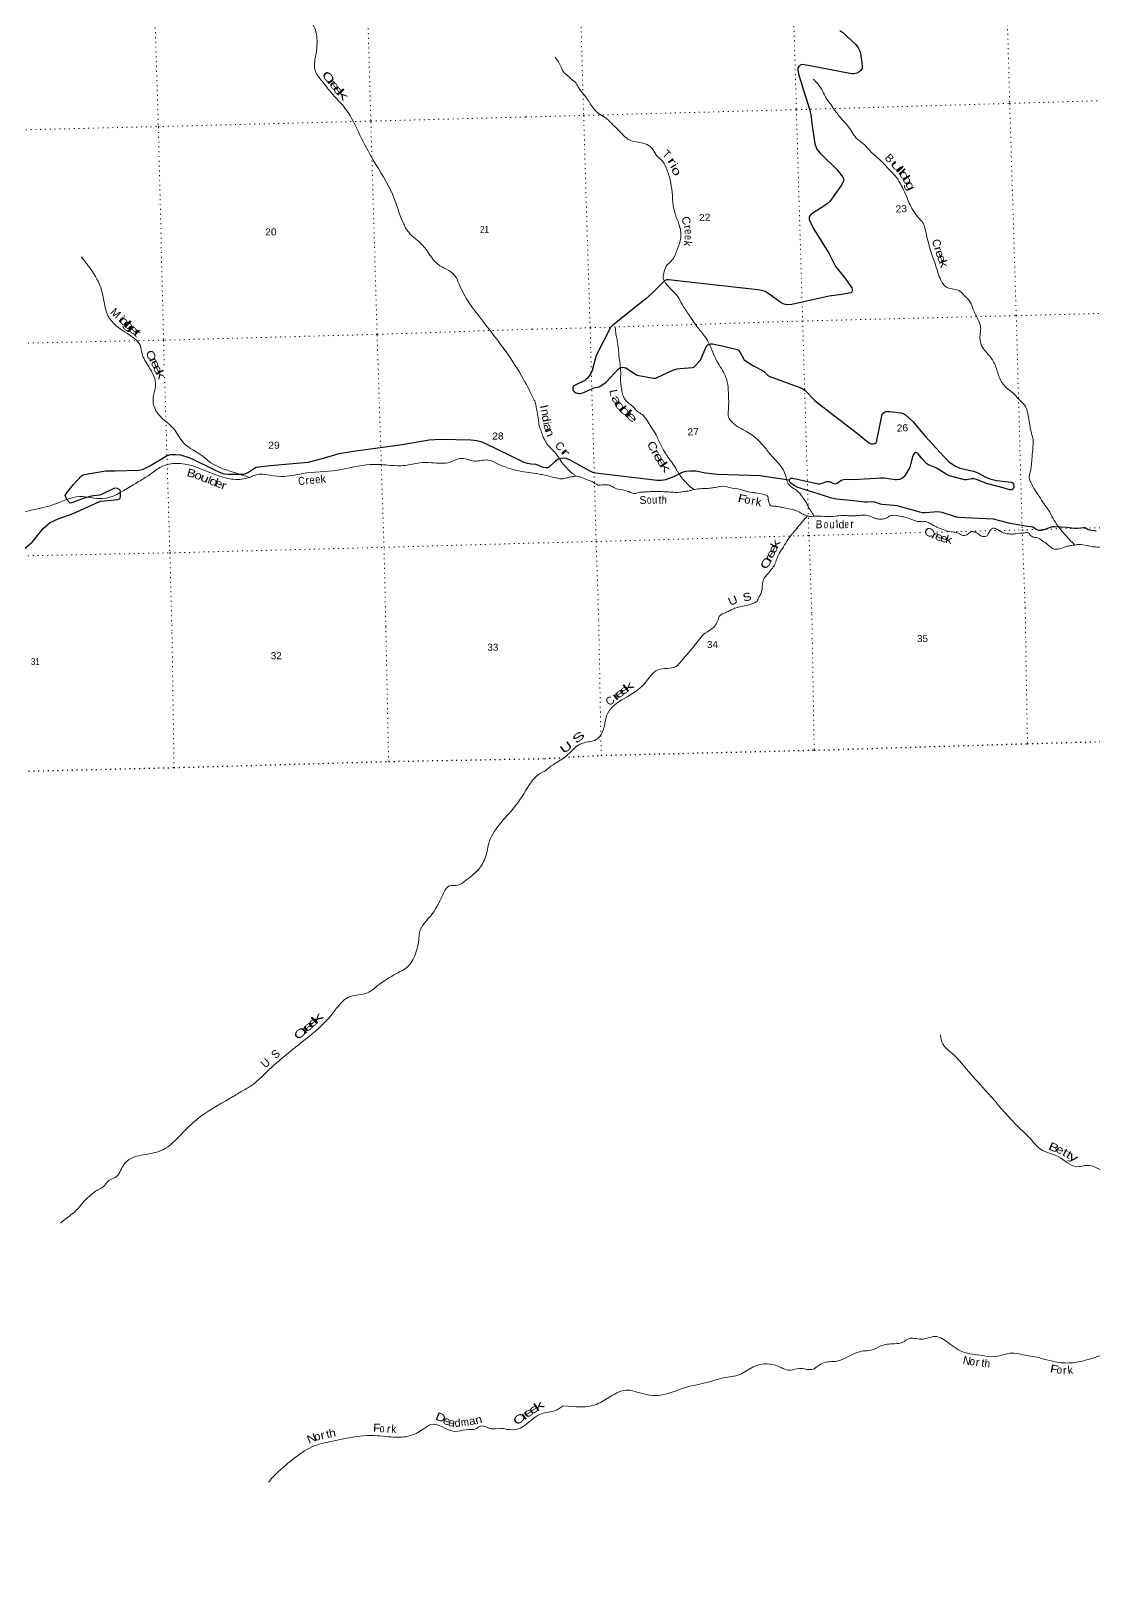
# Model space of a CAD drawing. Header units: feet. Extents: x 485078 to 733631, y 372822 to 564222.
# Drawn here: x 626577 to 653110, y 444537 to 483479 of the extents above; entities that cross this region are included whole.
import ezdxf
from ezdxf.enums import TextEntityAlignment as Align

# ---------------------------------------------------------------- set-up
doc = ezdxf.new("R2010")
doc.units = ezdxf.units.FT
doc.header["$LTSCALE"] = 80
doc.linetypes.add('DOTTED', pattern=[1.5, 0.3, -1.2])
for name, color, linetype, lineweight in [('29', 7, 'Continuous', 25), ('39', 7, 'Continuous', 13), ('41', 7, 'Continuous', 13), ('6', 7, 'DOTTED', 25), ('7', 7, 'DOTTED', 13)]:
    doc.layers.add(name, color=color, linetype=linetype, lineweight=lineweight)

msp = doc.modelspace()

# ---------------------------------------------------------------- linework, layer by layer
at = {"layer": '29'}
for points in [[(646764.74, 483495.25), (646844.21, 483443.43), (647158.85, 483154.11), (647222.59, 483064.33), (647273.65, 482962.65), (647321.06, 482707.22), (647328.93, 482588.24), (647323.61, 482544.62), (647289.6, 482499.55), (647249.21, 482459.53), (647192.87, 482426.56), (647125.9, 482414.85), (647062.62, 482413.94), (646246.16, 482575.1), (645834.37, 482644.39), (645802.5, 482641.41), (645774.86, 482630.78), (645740.84, 482596.74), (645723.84, 482558.45), (645721.71, 482505.26), (645742.49, 482383.31), (645918.56, 481823.74), (646017.23, 481509.66), (646040.73, 481386.91), (646079.85, 481110.78)], [(646079.85, 481110.78), (646142.85, 480666.16), (646166.04, 480599.15), (646195.81, 480535.33), (646280.67, 480428.16), (646699.44, 480011.54), (646844.82, 479832.52), (646865.48, 479780.12), (646861.23, 479729.06), (646805.19, 479626.49), (646516.82, 479227), (646443.21, 479154.44), (646047.63, 478897.06), (646024.66, 478872.79), (646004.47, 478837.7), (645999.15, 478806.84), (646004.41, 478773.73), (646094.13, 478571.84), (646496.19, 477934.11), (646656.39, 477600.16), (646880.95, 477321.83), (647064.08, 477065.78), (647078.08, 477029.44), (647083.39, 477000.72), (647071.7, 476963.49), (647041.15, 476941.39), (646808.38, 476895.93), (646502.55, 476855.07), (645572.61, 476646.99), (645489.98, 476640.14), (645413.45, 476646.52), (645356.04, 476665.67), (645299.28, 476696.61), (644967.06, 476937.46), (644904.28, 476970.94), (644851.13, 476990.09), (644722.8, 477016.77), (642491.85, 477270.14), (642442.41, 477266.65), (642393.51, 477241.12), (642306.31, 477162.25), (642098.89, 476952.25), (641927.66, 476794.51), (641096.68, 476134.9), (641044.09, 476077.27), (640708.08, 475426.57), (640685.3, 475370.12), (640661.41, 475282.65)], [(640661.41, 475282.65), (640584.84, 475002.3), (640553.49, 474927.63), (640517.35, 474872.31), (640468.46, 474812.75), (640433.92, 474781.37), (640399.28, 474754.94), (640126.18, 474614.9), (640111.29, 474602.14), (640102.27, 474588.85), (640098.54, 474574.48), (640102.79, 474525.56), (640120.34, 474493.12), (640142.43, 474471.84), (640177.74, 474446.32), (640201.13, 474436.74), (640232.47, 474431.95), (640270.22, 474429.3), (640299.98, 474430.36), (640342.5, 474439.93), (640375.98, 474452.66), (640605.95, 474562.67), (640658.21, 474579.28), (640758.38, 474594.2), (640801.71, 474615.44), (640933.39, 474711.69), (641236.96, 475037.44), (641268.89, 475061.65), (641300.25, 475076.01), (641342.24, 475081.86), (641382.89, 475078.76), (641408.14, 475071.22), (641424.61, 475064.31), (641688.77, 474892.53), (641713.19, 474882.29), (641751.48, 474872.32), (642116.09, 474809.56), (642147.45, 474809.04), (642171.9, 474811.17), (642192.62, 474818.07), (642618.1, 475014.38), (642665.12, 475030.28), (642707.1, 475039.31), (642778.43, 475050.33), (643093.12, 475073.42), (643122.2, 475086.66), (643149.84, 475107.93), (643287.28, 475262.58), (643309.28, 475303.65), (643428.77, 475592.73), (643449.07, 475623.29), (643473.52, 475645.63), (643504.34, 475660.52), (643536.23, 475669.03), (643560.68, 475671.16), (643591.39, 475669.2), (643863.04, 475611.42), (644205.39, 475528.09), (644235.15, 475513.2), (644252.61, 475494.58), (644275.54, 475466.4), (644380.77, 475269.62), (644411.42, 475239.39), (644608.87, 475119.45), (644834.51, 475002.87), (644883.56, 474966.47), (644964.35, 474885.63), (645019.23, 474849.98), (645798.78, 474567.59), (645866.93, 474528.61), (645902.95, 474501.64), (646144, 474252.79), (646203.77, 474198.5), (647212.03, 473424.49), (647495.25, 473193.42), (647544.18, 473169.93), (647594.15, 473168.86), (647641.98, 473180.56), (647674.9, 473204.01), (647688.75, 473233.75), (647696.19, 473262.47), (647739.38, 473490.06), (647829.06, 473908.12), (647851.47, 473938.06), (647884.34, 473961.3), (647918.35, 473976.2), (647948.11, 473978.32), (648005.57, 473977.76), (648301.02, 473942.16), (648355.9, 473925.74), (648405.2, 473895.36), (648584.78, 473734.53), (648891.96, 473371.21), (649476.03, 472736.1), (649591.48, 472648.73), (649659.51, 472610.43), (649764.8, 472563.92)], [(626403.58, 470544.62), (626600.98, 470714.87), (626876.53, 471051.41), (627048.18, 471202.62), (627249.81, 471296.23), (627626.42, 471425.99), (628253.33, 471715.63), (628315.01, 471733.08), (628737.09, 471778.24), (628786.44, 471795.97), (628802.16, 471815.31), (628807.4, 471865.45), (628805.78, 471989.48), (628792.87, 472018.54), (628734.47, 472057.2), (628687.32, 472064.47), (628640.11, 472053.86), (628348.86, 471909.66), (628282.68, 471890.39), (628075.02, 471865.28), (627872.51, 471801.95), (627592.16, 471691.96), (627560.73, 471687.12), (627539.67, 471697.9), (627470.52, 471780.46), (627427.29, 471876.02), (627465.68, 471948.02), (627629.69, 472153.53), (627829.85, 472368.33), (627878.65, 472395.85), (628044.66, 472426.01), (628443.29, 472493.86), (628669.96, 472491.31), (629265.12, 472507.12), (629352.85, 472524.19), (629556.21, 472627.96), (629975.87, 472878.37), (630062.92, 472901.4), (630189.54, 472905.7), (630304.68, 472896.56), (630490.89, 472838.96), (630599.63, 472794.97), (631116.99, 472533.73), (631298.31, 472456.32), (631395.01, 472422.46), (631512.72, 472414.34), (631874.99, 472410.25), (631919.2, 472423.5), (632006.23, 472464.62), (632151.8, 472562.95), (632198.85, 472584.52), (632542.52, 472624.47), (633494.91, 472712.8), (633878.45, 472812.48), (634265.63, 472926.42), (634621.93, 472988.81), (635843.18, 473154.81), (636511.67, 473266.01), (636798.27, 473289.71), (637558.64, 473271.47), (637701.72, 473251.13), (637805.24, 473227.93), (637907.97, 473185.26), (638880.66, 472710.51), (638959.63, 472686.1), (639061.95, 472668.05), (639171.39, 472661.6)], [(645505.6, 472259.72), (645149.75, 472309.43), (644776.86, 472368.45), (643714.88, 472404.71), (643413.99, 472436.85), (643171.13, 472482.96), (643132.86, 472487.21), (643029.24, 472489.24), (642924.51, 472478.7), (642877.73, 472470.19), (642816.66, 472444.74), (642614.62, 472344.15), (642415.38, 472271.99), (642362.17, 472258.52), (642311.14, 472252.14), (642253.74, 472250.01), (642205.79, 472251.88), (640663.82, 472437.05), (640597.54, 472456.38), (640516.75, 472490.42), (640038.53, 472762.97), (639934.21, 472801.03), (639848.09, 472814.52), (639751.37, 472792.52), (639671.33, 472737.37), (639500.49, 472588.28), (639470.73, 472571.26), (639432.46, 472567), (639364.42, 472579.77), (639171.39, 472661.6)], [(649764.8, 472563.92), (650110.22, 472482.79), (650217.23, 472444.01), (650416.35, 472333.88), (650517.32, 472290.56), (650678.79, 472253.8), (651049.05, 472208.8), (651080.72, 472198.79), (651096.66, 472184.96), (651112.7, 472141.09), (651114.73, 472107.32), (651113.67, 472078.59), (651097.73, 472047.75), (651065.27, 472021.6), (651033.95, 472020.1), (651007.37, 472023.28), (650846.47, 472073.82), (650495.02, 472157.31), (650457.87, 472168.47), (650180.37, 472278.57), (650122.65, 472291.95), (650061.32, 472295.59), (649927.38, 472272.19), (649884.87, 472270.06), (649846.07, 472276.74), (649507.51, 472373.24), (649425.51, 472408.27), (649201.37, 472554.06), (649150.97, 472579.11), (648980.2, 472643.73), (648942.01, 472666.81), (648828.05, 472792.11), (648728.34, 472916.78), (648709.21, 472933.79), (648683.72, 472946.92), (648658.19, 472948.69), (648636.93, 472935.92), (648609.29, 472901.88), (648577.99, 472818.59), (648524.25, 472608.31), (648507.9, 472568.65), (648403.07, 472382.81), (648376.5, 472354.09), (648350.44, 472326.67), (648304.21, 472296.65), (648259.57, 472281.76), (648187.29, 472271.12), (648150.42, 472272.67), (647872.65, 472307.29), (647788.58, 472309.98), (647114.6, 472265.71), (646897.9, 472276.44), (646851.37, 472269.32), (646810.74, 472255.17), (646695.94, 472178.58), (646672.55, 472167.95), (646647.48, 472164.6), (646602.39, 472174.33), (646534.36, 472214.75), (646507.35, 472222.59), (646464.21, 472223.26), (646436.57, 472219), (646294.13, 472167.95), (646262.24, 472161.56), (646224.53, 472164.64), (645593.15, 472304.31), (645571, 472306.3), (645553.23, 472305.16), (645540.47, 472300.91), (645532.59, 472296.33), (645526.41, 472291.61), (645517.29, 472280.47), (645507.27, 472265.02), (645504.95, 472257.64), (645504.33, 472247.72), (645505.75, 472237.96), (645508.59, 472228.58), (645519.98, 472213.76), (645534.1, 472203.05), (645566.27, 472177.71), (645634.02, 472130.72), (645712.68, 472090.3), (645771.45, 472066.22), (646561.21, 471823.37), (646685.89, 471792.5), (647185.32, 471742.35)], [(647185.32, 471742.35), (647385.06, 471718.06), (647450.12, 471715.76), (647585.34, 471724.23), (647638.06, 471718.06), (647777.88, 471670.76), (647827.27, 471662.75), (648122.79, 471639.35), (648192.66, 471625.86), (648758.48, 471469.15), (648833.51, 471454.3), (648904.11, 471451.07), (649203.88, 471474.47), (649271.83, 471473.19), (649314.44, 471463.83), (649673.74, 471348.95), (649729, 471337.34), (650599.12, 471291.93), (650977.81, 471192.75), (651406.1, 471116.16), (651535.08, 471105.37), (651585.13, 471094.38), (651669.02, 471035.16), (651700.91, 471018.14), (651738.42, 471012.76), (651800.83, 471016.02), (651871.18, 471031.22), (652051.71, 471092.6), (652089.97, 471101.11), (652131.18, 471102.24), (652443.58, 471084.8), (652629.99, 471064.95), (652699.08, 471063.89), (652858.54, 471080.91), (652877.14, 471079.33), (652896.81, 471074.53), (652971.22, 471031.98), (653009.02, 471018.79), (653165.84, 470995.95)]]:
    msp.add_lwpolyline(points, dxfattribs=at)
at = {"layer": '39'}
for points in [[(632435.13, 484613.49), (632902.28, 484306.26), (633465.8, 483872.12), (633705.65, 483364.59), (633678.75, 482849.95), (633672.27, 482481.53), (633836.44, 482237.04), (634060.34, 481951.65), (634437.61, 481524.68), (634786.28, 480878.42), (635120.16, 480256.05), (635597.58, 479404.82), (635865.1, 478691.65), (636002.79, 478454.55), (636348.95, 478133.98), (636733.67, 477654.6), (637141.04, 477390.29), (637277.62, 477118.76), (637802.69, 476301.18), (638433.38, 475466.18), (638872.08, 474779.83), (639135.99, 474263.92)], [(639656.58, 482833.14), (639810.63, 482582.5), (639859.98, 482472.63), (639986.27, 482356.68), (640065.06, 482279.91), (640184.92, 482177.93), (640248.56, 482062.37), (640369.8, 481907.88), (640537.78, 481665.69), (640634.2, 481532.79), (640744.12, 481424.49), (640910.54, 481319.68), (641065.79, 481178.21), (641217.21, 481028.55), (641370.8, 480872.88), (641513.14, 480761.38), (641734.94, 480702.47), (642024.43, 480604.9), (642095.2, 480525.9), (642202.51, 480362.97), (642308.08, 480266.68), (642430.48, 480067.77), (642531.53, 479757.15), (642579.88, 479453.24), (642610.95, 479114.53), (642654.32, 478923.67), (642752.15, 478659.45), (642797.4, 478319.09), (642706.25, 478017.62), (642583.49, 477765.86), (642432.11, 477604.3), (642373.94, 477433.03), (642365.72, 477283.27), (642443.81, 477155.96), (642570.89, 477009.71), (642714.34, 476855.8), (642839.17, 476640.78), (642995.04, 476398.27), (643198.77, 476102.44), (643391.03, 475858.86), (643496.53, 475687.8), (643593.46, 475457.91), (643700.33, 475234.34), (643912.18, 474859.9), (643958.28, 474719.64), (643985.79, 474439.44), (643992.87, 474245.62), (643984.74, 474015.02), (643982.48, 473869.45), (644044.31, 473745.76), (644193.23, 473614.23), (644449.61, 473469.31), (644752.78, 473234.67), (644948.56, 473011.39), (645117.45, 472811.66), (645286.08, 472622.03), (645380.8, 472476.96), (645438.36, 472284.44), (645481.75, 472170.38), (645570.85, 472085.79), (645739.71, 471964.88), (645812.86, 471871.79), (645911.51, 471730.87), (645998.52, 471571.45), (646080.86, 471436.17), (646114.65, 471380.46), (646131.91, 471358.22)], [(646111.21, 482277.21), (646213.01, 482170.72), (646345.6, 481968.03), (646422.36, 481814.41), (646539.76, 481651.74), (646646.91, 481494.87), (646738.93, 481376), (646830.73, 481265.21), (646955.53, 481129.01), (647071.08, 480960.23), (647178.07, 480809.42), (647332.9, 480684.1), (647490.58, 480526.52), (647621.34, 480394.51), (647799.32, 480233.41), (647952.97, 480075.73), (648110.92, 479908.05), (648242.78, 479733.63), (648329.85, 479572.19), (648436.56, 479354.68), (648503.69, 479182.63), (648591.02, 479011.09), (648708.32, 478852.46), (648785.62, 478755.45), (648831.31, 478708.13), (648863.08, 478652.37), (648916.76, 478453.69), (648973.41, 478218.71), (649031.6, 478001.96), (649099.47, 477801.63), (649160.55, 477629.42), (649217.79, 477449.02), (649293.53, 477256.98), (649367.37, 477137.64), (649447.76, 477077.08), (649618.6, 477035.03), (649773.71, 476976.41), (649873.27, 476877.95), (650021.07, 476712.03), (650098.67, 476526.09), (650188.39, 476340.48), (650256.91, 476192.71), (650285.04, 476043.89), (650270.82, 475891.95), (650277.26, 475722.36), (650354.7, 475542.49), (650452.83, 475421.76), (650550.79, 475307.09), (650652.52, 475125.82), (650698.67, 474983.53), (650753.37, 474823.28), (650894.57, 474600.6), (651006.15, 474506.49), (651121.81, 474410.47), (651275.62, 474246.73), (651404.67, 474102.55), (651471.36, 473869.85), (651500.18, 473694.78), (651544.5, 473467.57), (651584.86, 473315.02), (651590.44, 473100.95), (651567.11, 472833.58), (651551.87, 472643.22), (651524.14, 472466.68), (651499.77, 472316.5), (651536.84, 472212.37), (651645.31, 472005.01), (651775.73, 471808.33), (651887.29, 471637.42), (651987.85, 471500.59), (652064.34, 471357.07), (652182.65, 471160.07), (652322.79, 470977.78), (652433.19, 470851.31), (652522.71, 470750.56), (652591.14, 470683.63), (652626.93, 470641.1)], [(632036.95, 472326.61), (631651.04, 472450.58), (630992.01, 472748.64), (630870.01, 472850.6), (630379.62, 473195.65), (630135.88, 473543.23), (629701.81, 473976.78), (629623.52, 474338.89), (629682.92, 474617.67), (629516.67, 475094.79), (629346.32, 475420.05), (629294.2, 475633.13), (628979.21, 475922.16), (628500.51, 476360.59), (628336.12, 476997.6), (628056.86, 477542.52), (627830.62, 477839.99)], [(641166.9, 476063.84), (641178.98, 475910.57), (641204.78, 475773.81), (641226.75, 475628.88), (641244.31, 475497.97), (641256.97, 475322.48), (641276.24, 475203.75), (641287.58, 475078.74), (641297.48, 474931.47), (641292.99, 474793.93), (641300.82, 474648.63), (641322.79, 474503.69), (641354.22, 474383.25), (641426.36, 474251.74), (641515.41, 474169.18), (641612.48, 474088.84), (641712.31, 473980.28), (641831.59, 473900.52), (641960.85, 473748.26), (642058.01, 473587.09), (642160.91, 473438.19), (642248.77, 473246.46), (642351.12, 473040.96), (642412.48, 472935.45), (642509.06, 472796.49), (642578.23, 472701.28), (642639.21, 472609.9), (642700.57, 472504.39), (642738.55, 472442.72), (642793.11, 472365.32), (642843.42, 472295.9), (642928.59, 472207.17), (642991.06, 472136.03), (643051.16, 472078.99), (643123.26, 472026.29), (643124.46, 472024.77)], [(639135.99, 474263.92), (639149.2, 474243.15), (639182.97, 474110.65), (639210.89, 473969.91), (639242.52, 473764.6), (639262.42, 473621.63), (639304, 473499.43), (639354.03, 473363.3), (639399.17, 473259.39), (639472.86, 473146.11), (639564.45, 473043.4), (639674.53, 472929.04), (639766.81, 472800.08), (639857.23, 472665), (639969.44, 472546.66), (640069, 472448.2), (640124.63, 472407.2), (640175.33, 472358.66)], [(639193.62, 472424.38), (638695.34, 472504.95), (638240.21, 472662.76), (637974.62, 472764.94), (637647.66, 472740.03), (637277.95, 472803.01), (637037.62, 472713.64), (636574.94, 472697.25), (636279.73, 472695.45), (635917.41, 472631.15), (635492.59, 472636.01), (635043.16, 472654.37), (634229.91, 472511.28), (633352.42, 472427.17), (632808.32, 472353.98), (632110.26, 472367.73), (632034.53, 472325.25)], [(617592, 468100.55), (617713.46, 468600.7), (618245.8, 469274.51), (618729.64, 469716.36), (619086.11, 469926.18), (619754.44, 470273.81), (620472.48, 470730), (621032.91, 471028.21), (621809.19, 471269.46), (622647.91, 471520.47), (623432.18, 471689.1), (624168.42, 471838.23), (624653.28, 471703.46), (625398.14, 471448.15), (626026.9, 471377.92), (626430.82, 471475.7), (627134.03, 471650.25), (627788, 471851.82), (628353.59, 471800.14), (629057.49, 472102.18), (629556.86, 472414.95), (629825.1, 472596.12), (630209.13, 472681.22), (630611.23, 472617.08), (631474.85, 472306.27), (631885.73, 472292.95), (632034.53, 472325.25)], [(639189.09, 472425.19), (639336.76, 472398.87), (639558.34, 472348.04), (639716.91, 472311.74), (639830.57, 472292.46), (639945.15, 472315.64), (640069.72, 472343.13), (640156.24, 472357.5), (640227.08, 472353.27), (640330.85, 472325.66), (640402.32, 472297.2), (640508.54, 472253.47), (640606.63, 472211.56), (640670.44, 472166.73), (640727.78, 472137.91), (640790.43, 472137.51), (640955.92, 472145.85), (641070, 472110.42), (641188.86, 472046.81), (641371.66, 472011.14), (641540.8, 471956.92), (641646.7, 471925.31), (641742.9, 471956.1), (641831.59, 471964.47), (641922.41, 471968.85), (642075.78, 471976.87), (642221.28, 471976.61), (642417.42, 471971.59), (642571.26, 471961.44), (642765.28, 471960.42), (642898.09, 471982.05), (643008.94, 471993.01), (643095.14, 472019.5), (643151.47, 472029.05), (643318.66, 472049.55), (643482.23, 472053.8), (643598.99, 472070.98), (643735.88, 472090.7), (643790.04, 472106.25), (644004.99, 472077.48), (644287.21, 472026.2), (644399.22, 471992.73), (644586.11, 471955.14), (644762.64, 471927.39), (644923.33, 471887.1), (644970.68, 471853.97), (644980.81, 471775.42), (645003.11, 471695.16), (645024.88, 471635.1), (645110.38, 471611.04), (645219.75, 471601.76), (645343.67, 471576.68), (645599.64, 471524.72), (645742.42, 471473.86), (645826.58, 471423.5), (645938.96, 471375.9), (646040.56, 471354.28), (646117.25, 471358.29), (646392.09, 471357.35), (646658.76, 471360.23), (646836.04, 471381), (647024.27, 471369.71), (647175.72, 471373.65), (647290.61, 471384.71), (647383.51, 471387.12), (647517.57, 471360.29), (647625.81, 471316.62), (647739.69, 471289.26), (647850.7, 471294.16), (647938.98, 471318.69), (647980.7, 471346.04), (648078.8, 471380.92), (648313.95, 471352.67), (648376.87, 471342.18), (648542.02, 471285.84), (648633.89, 471249.83), (648731.5, 471226.09), (648844.48, 471233.06), (648984.72, 471202.35), (649079.08, 471148.21), (649189.71, 471090.45), (649367.3, 471022.31), (649552.53, 470970.53), (649678.21, 470955.61), (649725.18, 470936.62), (649782.62, 470903.75), (649918.55, 470883.03), (650005.88, 470943.91), (650059.56, 470977.63), (650136.61, 470967.51), (650216.47, 470927.14)], [(643753.35, 468846.37), (643765.51, 468864.05), (643828.76, 468918.23), (643930.75, 468959.28), (644026.52, 469006.23), (644150.35, 469061.98), (644268.76, 469093.35), (644421.39, 469129.65), (644619.94, 469187.35), (644701.36, 469242), (644745.54, 469330.05), (644789.88, 469412.04), (644821.63, 469511.89), (644832.87, 469623.33), (644853.88, 469747.15), (644878.4, 469814.48), (644962.81, 469909.63), (645062.58, 470035.5), (645142.32, 470154.79), (645191.34, 470289.44), (645252.43, 470426.43), (645363.11, 470599.06), (645471.56, 470779.71), (645628.05, 470977.79), (645755.41, 471130.64), (645871.03, 471269.04), (645933.8, 471341.41), (645955.85, 471370.25)], [(650216.47, 470927.14), (650372, 470852.36), (650420.31, 470859.68), (650426.37, 470859.84), (650457.89, 470890.97), (650515.88, 470991.5), (650545.12, 471032.68), (650608.95, 471064.65), (650704.97, 471024.7), (650801.35, 470970.62), (650915.65, 470927.1), (651023.05, 470915.75), (651134.11, 470918.63), (651291.2, 470938.87), (651384.04, 470943.3), (651474.92, 470945.66), (651529.16, 470880.38), (651578.57, 470845.29), (651684.16, 470825.8), (651827.73, 470744.65), (651957.32, 470657.07), (652075.11, 470557.06), (652136.22, 470538.44), (652287.41, 470552.47), (652429.52, 470604.66), (652509.93, 470620.89), (652618.55, 470639.88), (652697.1, 470650), (652790.04, 470650.39), (652974.76, 470618.81), (653126.95, 470594.47), (653242.37, 470585.34), (653364.58, 470548.09), (653491.16, 470498.84), (653722.31, 470468.46), (654044.77, 470424.29), (654278.36, 470377.81), (654473.33, 470340.43), (654702.58, 470305.96), (654779.63, 470295.84), (654870.03, 470316.37), (654971, 470318.99), (655115.32, 470286.36), (655375.91, 470212.29), (655591.86, 470145.14), (655909.03, 469993.72), (656040.06, 469928.41), (656125.77, 469896.28), (656255.2, 469814.76), (656357.7, 469758.82), (656493.46, 469667.36), (656666.83, 469528.37), (656792.91, 469420.49), (656906.61, 469322.4), (656987.68, 469235.58), (656987.77, 469235.42)], [(643753.35, 468846.37), (643623.59, 468589.58), (643409.24, 468438.58), (643134.49, 468120.23), (642816.61, 467750.24), (642672.82, 467605.06), (642226.36, 467525.09), (641897.67, 467183.14), (641385.97, 466808.28), (640973.05, 466441.97), (640858.65, 466014.39), (640686.83, 465779.52), (640341.63, 465689.96), (639915.87, 465351.64), (639607.81, 465151.78), (639403.45, 464993.85)], [(639403.45, 464993.85), (639182.88, 464857.57), (639007.04, 464632.9), (638646.39, 464096.3), (638002.18, 463183.56), (637959, 462979.82), (637819.83, 462635.15), (637590.29, 462386.31), (637413.35, 462248.55), (637229.25, 462140.86), (637015.64, 462123.1), (636880.09, 461958.51), (636592.04, 461426.53), (636273.39, 460958.15), (636257.45, 460783.69), (636189.5, 460482.01), (635984.59, 460110.72), (635699.87, 459934.72), (635210.1, 459615.91), (634973.39, 459453.77), (634520.24, 459352.62), (634241.82, 459114.17), (634064.04, 458887.41), (633430.46, 458296.55), (632453.64, 457470.98), (632075.62, 457135.95), (631824.35, 456985.42), (631547.35, 456819.81), (630711.52, 456288.43), (630326.59, 455920.8), (629865.6, 455532.25), (629433.22, 455415.67), (629009.63, 455279.19), (628873.43, 455132.78), (628677.72, 454842.69), (628526.7, 454770.56), (628416.01, 454645.28), (628182.91, 454495.39), (628021.82, 454366.29), (627865.79, 454209.05), (627695.06, 454010.85), (627374.76, 453756.75), (627309.07, 453701.19)], [(649280.34, 458399.04), (649340.54, 458176.06), (649587.26, 457927.43), (649932.31, 457545.77), (650400.17, 457021.57), (651051.33, 456279.51), (651256.7, 456068.27), (651511.34, 455825.9), (651795.48, 455535.74), (652216.05, 455362.25), (652689.14, 455109.19), (652950.93, 455142.06), (653367.05, 454984.64), (653595.31, 454826.56), (653618.29, 454558.15), (653726.73, 454265.6), (654023.27, 453884.74), (654479.34, 453188.34), (654927.65, 452558.49), (655481.9, 451735.12), (655624.08, 451387.73)], [(639861.75, 449132.57), (640708.33, 449178.04), (641042.94, 449366.43), (641479.27, 449527.04), (641778.06, 449455.67), (642292.56, 449401.85), (642911.94, 449593.34), (643476.34, 449722.79), (643865.49, 449831.66), (644269.4, 449916.62), (644606.03, 450105.07), (645158.5, 450147.25), (645533.32, 450025.2), (645758.52, 450067.26), (646066.21, 450042.63), (646341.03, 450199.18), (646693.26, 450250.5), (646951.4, 450347.98), (647363.55, 450505.97), (647538.94, 450520.48), (647792.73, 450630), (648122.65, 450684.79), (648357.89, 450729.12), (648479.1, 450809.02), (648800.57, 450798.89), (649186.71, 450867.23), (649430.3, 450741.89), (649834.75, 450487.1), (650336.25, 450388.46), (650654.04, 450364.08), (651069.96, 450453.39), (651291, 450420.51), (651491.85, 450387.13), (651684.78, 450347.48), (652259.88, 450214.28), (652623.49, 450215.32), (653031.18, 450310.49), (653810.71, 450639.49), (654296.61, 450916.62), (654488.17, 451010.42), (654898.51, 451160.27), (655173.95, 451132.8), (655589.7, 451387.95), (655695.1, 451374.42), (655900.91, 451304.75), (656235.09, 451430.44), (656472.3, 451476.84), (656713.78, 451673.01), (656963.82, 451691.42), (657318.74, 451716.51), (657631.23, 451821.43), (658128.2, 451821.77), (658751.82, 451528), (658966.04, 451525.29), (659389.24, 451566.24), (659696.37, 451563.84), (659999.02, 451419.76), (660429.38, 451258.66), (660848.48, 450984.02), (661215.34, 450697.95), (661520.64, 450608.54), (662145.83, 450571.65), (662552.88, 450612.2), (662845.88, 450609.45), (663111.11, 450506.89), (663470.48, 450277.27), (663805.69, 450123.89), (664215.96, 449633.6), (664433.6, 449459.39), (665234.79, 448818.9), (665658.78, 448669.77), (666030.28, 448519.33), (666264.18, 448404.48), (666549.21, 448131.92), (666745.87, 447865.85), (667099.83, 447530.92), (667385.39, 447343.94), (667498.69, 447257.8), (667563.24, 447022.79), (667810.97, 446654.87), (668100.83, 446298.11), (668300.14, 446086.71), (668354.92, 445918.2), (668426.22, 445735.95), (668650.88, 445719.35), (668886.67, 445662.57), (669061.44, 445462.69), (669317.52, 445163.74), (669564.57, 444981.85), (669750.6, 444895.51), (669961.73, 444536.78)], [(639863.94, 449133.83), (639656.96, 449014.19), (639318.22, 448935.34), (638709.58, 448549.59), (638457.03, 448546.61), (638266.12, 448572.13), (638066.42, 448560.93), (637801.3, 448626.25), (637680.28, 448563.28), (637430.55, 448538.17), (637159.27, 448494.08), (636544.75, 448664.17), (636430, 448595.35), (636101.24, 448407.67), (635759.82, 448346.92), (635218.66, 448388.2), (634525.2, 448337.09), (634045.66, 448239.04), (633653.21, 448136.02), (633170.56, 447843.75), (632694.16, 447434.43), (632501.44, 447229.38)]]:
    msp.add_spline(points, degree=3, dxfattribs=at)
at = {"layer": '6'}
for points in [[(639394.82, 465305.26), (640809.95, 465386.22), (646127.91, 465515.67), (651453.13, 465677.66), (656804.85, 465830.2), (662019.44, 465973.23), (662102.16, 465977.33), (667324.11, 466148.86), (667420.76, 466161.4), (669832.41, 466228.71)], [(608954.14, 464489.86), (612727.61, 464613.99), (618082.18, 464773.36), (623393.56, 464918.84), (630143.98, 465079.87), (635509.79, 465233.41), (639394.82, 465305.26)]]:
    msp.add_lwpolyline(points, dxfattribs=at)
at = {"layer": '7'}
for p, q in [((646069.9, 468913.92), (646127.91, 465515.67)), ((651396.5, 469070.09), (651453.13, 465677.66)), ((635431.93, 468605.84), (635500.79, 465233.25)), ((640747.21, 468759.13), (640809.95, 465386.22)), ((630092.5, 468453.14), (630143.98, 465079.87))]:
    msp.add_line(p, q, dxfattribs=at)
for points in [[(655570.8, 508823.12), (650221.51, 508682.23), (644903.2, 508515.88), (645044.65, 503172.18), (645199.66, 497851.06), (645361.61, 492186.56), (645531.33, 486843.6), (645682.4, 481518.33), (645840.4, 476237.71), (645998.42, 470878.27), (646069.9, 468913.92)], [(650221.51, 508682.23), (650375.34, 503328.75), (650528.6, 497997.48), (650700.59, 492335.27), (650861.76, 487010.26), (651009.06, 481674.8), (651173.69, 476372.12), (651321.46, 471018.48), (651396.5, 469070.09)], [(635431.93, 468605.84), (635386.85, 470583.56), (635214.41, 475906.38), (635057.66, 481247.83), (634904.9, 486591.41), (634740.92, 491900.3), (634537.63, 497550.08), (634411.41, 502884.25)], [(639728.36, 503005.88), (639877.15, 497690.66), (640049.04, 492032.48), (640216.32, 486705.62), (640371.59, 481374.4), (640532.29, 476067.58), (640683.73, 470728.18), (640747.21, 468759.13)], [(629054.71, 502715.06), (629202.29, 497391.28), (629398.9, 491788.15), (629585.91, 486449.53), (629753.51, 481080.04), (629881.38, 475760.08), (629901.76, 475074.81)], [(638931.66, 481335.01), (640371.59, 481374.4), (645682.4, 481518.33), (651009.06, 481674.8), (656341.61, 481837.48), (661605.92, 481982.22), (666957.54, 482111.04), (669348.53, 482213.84)], [(608513.98, 480477.93), (612327.08, 480625.32), (617641.81, 480775.18), (622962.45, 480931.27), (629747.02, 481096.06), (635062.13, 481231.77), (638931.66, 481335.01)], [(639084.83, 476033.97), (640532.29, 476067.58), (645840.4, 476237.71), (651173.69, 476372.12), (656512.93, 476510.72), (661773.26, 476653.34), (667108.25, 476799.92), (669510.28, 476870.64)], [(639084.83, 476033.97), (635214.46, 475904.36), (629881.38, 475760.08), (623110.48, 475613.86), (617778.51, 475427.12), (612461.97, 475269.12), (608661.27, 475125.06)], [(629909, 474831.36), (630039.46, 470444.96), (630092.5, 468453.14)], [(649190.35, 470962.35), (651321.46, 471018.48), (656670.48, 471169.46), (661930.76, 471314.1), (667267.98, 471452.65), (669671.39, 471548.14)], [(639239.16, 470692.69), (640683.73, 470728.18), (645998.42, 470878.27), (648829.16, 470952.83)], [(608805.85, 469870.77), (612631.32, 469986.68), (617946.91, 470104.19), (623256.22, 470306.52), (630039.46, 470444.96), (635386.85, 470583.56), (639239.16, 470692.69)]]:
    msp.add_lwpolyline(points, dxfattribs=at)

# ---------------------------------------------------------------- texts
at = {"layer": '41'}
for s, rotation, width, p in [('C', 309.325, 1.6, (633914.36, 482268.15)), ('r', 307.793, 1.95, (634005.13, 482150.06)), ('e', 308.439, 1.75, (634084.01, 482054.1)), ('e', 308.439, 1.75, (634171.09, 481940.8)), ('k', 312.383, 2.15, (634280.55, 481832.37)), ('r', 306.653, 1.9, (642500.61, 480172.91)), ('i', 301.856, 1.35, (642546.14, 480067.25)), ('u', 313.602, 2.15, (648120.32, 480045.01)), ('o', 300.864, 1.5, (642603.1, 479933.5)), ('l', 312.975, 1.75, (648198.38, 479960.88)), ('l', 310.082, 1.6, (648242.03, 479905.05)), ('d', 304.097, 1.8, (648300.84, 479825.34)), ('o', 299.281, 1.45, (648370.07, 479712.34)), ('g', 296.667, 1.5, (648440.12, 479574.32)), ('C', 290.174, 1.1, (642839.22, 478712.44)), ('r', 281.929, 1.1, (642879.23, 478568.07)), ('e', 276.667, 0.85, (642895.25, 478459.74)), ('e', 266.419, 0.8, (642894.67, 478329.03)), ('r', 285.88, 1.25, (649131.58, 478015.97)), ('e', 289.178, 1.2, (649175.05, 477888.73)), ('e', 289.542, 1.2, (649218.98, 477763.86)), ('k', 289.516, 1.35, (649264.23, 477636.22)), ('i', 317.48, 1.8, (628773.64, 476218.67)), ('d', 317.549, 2.1, (628851.24, 476148.88)), ('g', 317.549, 2.05, (628959.03, 476055.75)), ('e', 317.549, 1.95, (629061.2, 475955.24)), ('t', 317.506, 1.9, (629159.32, 475869.09)), ('C', 297.724, 1.25, (629478.49, 475340.52)), ('r', 297.562, 1.55, (629546.1, 475218.78)), ('e', 297.562, 1.4, (629598.36, 475114.63)), ('e', 293.529, 1.3, (629651.85, 474994.69)), ('k', 297.714, 1.6, (629720.16, 474856.67)), ('L', 281.549, 1.05, (641027.37, 474428.37)), ('a', 300.085, 1.6, (641109.77, 474216.77)), ('I', 281.8, 1.2, (639291.47, 474080.3)), ('n', 281.518, 1.1, (639320.7, 473938.47)), ('d', 308.129, 1.95, (641210.76, 474054.3)), ('d', 318.731, 2.05, (641346.3, 473918.45)), ('i', 320.262, 1.65, (641438.3, 473846.05)), ('e', 316.459, 2, (641505.58, 473771.47)), ('d', 280.833, 1.15, (639340.43, 473785.83)), ('a', 288.626, 1.25, (639389.68, 473552.29)), ('n', 290.368, 1.3, (639436.71, 473414.79)), ('C', 296.083, 1.25, (642001.26, 473069.73)), ('r', 312.666, 2.15, (639846.08, 472890.49)), ('r', 296.868, 1.55, (642083.01, 472915.08)), ('e', 302.165, 1.55, (642162.71, 472781.51)), ('e', 303.576, 1.6, (642242.65, 472655.14)), ('B', 343.274, 1.25, (630552.45, 472338.74)), ('o', 339.169, 1.2, (630717.97, 472285.99)), ('u', 337.341, 1.4, (630873.71, 472225.24)), ('k', 306.044, 1.9, (642328.61, 472534.62)), ('d', 337.341, 1.45, (631098.92, 472134.25)), ('e', 340.231, 1.2, (631234.71, 472083.8)), ('r', 340.964, 1.3, (631359.93, 472035.84)), ('C', 7.452, 0.85, (633339.03, 472143.04)), ('e', 5.49, 0.85, (633599.9, 472170.59)), ('e', 5.49, 0.85, (633741.25, 472183.25)), ('S', 2.747, 0.95, (641857.42, 471665.36)), ('o', 3.075, 0.75, (642012.13, 471673.5)), ('u', 0.754, 0.9, (642144.79, 471677.76)), ('h', 358.226, 0.85, (642382.32, 471672.78)), ('F', 347.298, 1.35, (644314.68, 471702.19)), ('r', 350.907, 1.05, (644592.22, 471649.47)), ('k', 351.226, 1.05, (644725.31, 471618.03)), ('B', 359.775, 0.95, (646249.43, 471057.77)), ('o', 0.372, 0.7, (646422.79, 471057.49)), ('u', 0.865, 0.9, (646574.99, 471058.75)), ('e', 0.386, 0.7, (646939.1, 471062.29)), ('C', 330.506, 1.3, (648951.96, 470874.1)), ('r', 333.084, 1.55, (649094.3, 470804.07)), ('e', 337.277, 1.25, (649210.21, 470756.89)), ('e', 343.041, 1.1, (649342.27, 470714.27)), ('k', 345.726, 1.2, (649469.25, 470682.16)), ('e', 62.281, 1.4, (645129.6, 470377.91)), ('k', 63.716, 1.55, (645248.28, 470626.25)), ('e', 64.064, 1.35, (645191.34, 470502.47)), ('C', 54.2, 1.5, (645003.28, 470125.67)), ('r', 61.704, 1.6, (645074.68, 470255.59)), ('U', 22.592, 1.2, (644134.93, 469163.87)), ('S', 15.06, 1.2, (644479.15, 469248.75)), ('r', 38.863, 2, (641241.64, 466795.12)), ('e', 38.863, 1.8, (641331.36, 466867.02)), ('e', 36.234, 1.7, (641434.93, 466943.33)), ('k', 36.234, 1.9, (641544.17, 467023.38)), ('S', 37.713, 1.75, (640302.39, 465762.2)), ('U', 36.939, 1.55, (639992.12, 465506.6)), ('e', 42.605, 1.95, (633672.57, 458646.59)), ('k', 44.047, 2.25, (633784.01, 458744.25)), ('C', 40.226, 1.6, (633352.08, 458361.22)), ('r', 41.308, 2.1, (633469.3, 458466.52)), ('e', 41.308, 1.9, (633560.2, 458545.22)), ('B', 336.666, 1.4, (652073.63, 455500.69)), ('e', 337.95, 1.25, (652228.66, 455443.45)), ('t', 331.587, 1.35, (652348.95, 455381.93)), ('t', 329.788, 1.4, (652442.98, 455328.18)), ('y', 329.788, 1.6, (652556.97, 455266.22)), ('o', 350.846, 0.9, (650065.6, 450147.29)), ('h', 353.865, 0.95, (650440.87, 450093.26)), ('F', 348.98, 1.3, (652107.86, 449954.61)), ('o', 352.075, 0.9, (652239.83, 449937.52)), ('e', 34.534, 1.65, (639050.87, 448887.4)), ('e', 33.293, 1.6, (639174.92, 448972.34)), ('k', 34.46, 1.85, (639307.83, 449056.24)), ('F', 358.7, 1.1, (635204.24, 448485.74)), ('o', 354.882, 0.8, (635333.38, 448473.36)), ('k', 357.144, 0.9, (635625.97, 448456.15)), ('D', 338.986, 1.25, (636765.61, 448753.83)), ('e', 337.818, 1.25, (636919.69, 448669.49)), ('a', 345.992, 1.15, (637059.74, 448618)), ('m', 8.195, 0.9, (637417.28, 448629.86)), ('a', 12.723, 1.1, (637608.44, 448661.95)), ('n', 13.699, 1.15, (637770.58, 448694.04)), ('C', 36.343, 1.5, (638814.42, 448722.19)), ('r', 39.534, 2, (638954.41, 448816.94)), ('N', 21.128, 1.2, (633614.89, 448228.42)), ('o', 15.112, 1.05, (633744.28, 448273.92)), ('r', 13.073, 1.15, (633874.68, 448304.06)), ('h', 12.325, 1.1, (634119.69, 448357.58))]:
    msp.add_text(s, height=200, rotation=rotation, dxfattribs=dict(at, width=width)).set_placement(p, align=Align.CENTER)
for s, rotation, p in [('T', 316.468, (642376.09, 480334.48)), ('B', 314.56, (647936.91, 480236.22)), ('k', 262.057, (642873.41, 478186.27)), ('C', 284.175, (649090.94, 478161.76)), ('M', 317.48, (628619.62, 476359.92)), ('i', 283.271, (639361.67, 473659.76)), ('C', 314.786, (639706.76, 473041.97)), ('l', 337.341, (630990.18, 472178.25)), ('k', 5.46, (633875.87, 472196.16)), ('r', 5.49, (633476.33, 472157.78)), ('t', 358.842, (642275.98, 471675.71)), ('o', 347.955, (644444.6, 471676.29)), ('l', 3.093, (646704.42, 471062.54)), ('d', 3.081, (646813.52, 471056.85)), ('r', 0.59, (647075.58, 471070.22)), ('C', 42.395, (641094.97, 466674.07)), ('S', 40.18, (632743.14, 457846.35)), ('U', 42.857, (632493.04, 457625.82)), ('N', 347.927, (649920.89, 450168.17)), ('r', 353.186, (650196.61, 450123.94)), ('t', 353.865, (650332.97, 450107.8)), ('r', 357.867, (652379.75, 449921.96)), ('k', 6.418, (652534.22, 449929.77)), ('r', 353.495, (635493.7, 448463.24)), ('d', 4.267, (637230.24, 448609.15)), ('t', 13.073, (634006.61, 448333.19))]:
    msp.add_text(s, height=200, rotation=rotation, dxfattribs=at).set_placement(p, align=Align.CENTER)
at = {"layer": '7', "width": 1.1}
for s, p in [('23', (648163.23, 478947.62)), ('22', (643255.41, 478733.14)), ('27', (642968.75, 473378.33)), ('26', (648191.93, 473473.5))]:
    msp.add_text(s, height=175, rotation=2.861, dxfattribs=at).set_placement(p)
at = {"layer": '7'}
for s, width, p in [('21', 0.85, (637895.46, 478437.37)), ('20', 1.1, (632562.6, 478375.96)), ('29', 1.1, (632640.04, 473046.81)), ('28', 1.1, (638231.08, 473276.93)), ('33', 1.05, (638105.49, 467999.56)), ('34', 1.05, (643587.5, 468066.75)), ('35', 1.05, (648832.43, 468216.26)), ('31', 0.85, (626682.18, 467643.12)), ('32', 1.05, (632696.21, 467787.68))]:
    msp.add_text(s, height=175, dxfattribs=dict(at, width=width)).set_placement(p, align=Align.CENTER)

doc.saveas('drawing.dxf')
